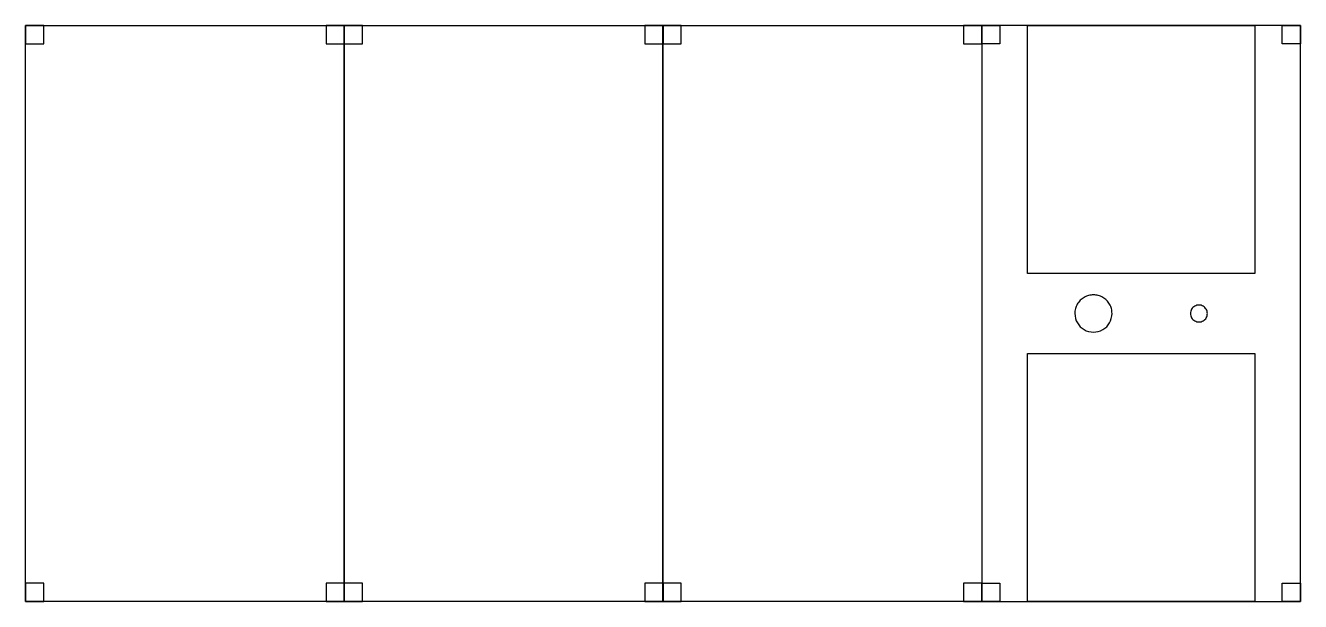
# Model space of a CAD drawing. Extents: x 0 to 560, y 0 to 253.
import ezdxf

# ---------------------------------------------------------------- set-up
doc = ezdxf.new("R2010")
doc.units = 0
doc.layers.add('Layer_1', color=7, linetype='CONTINUOUS')

msp = doc.modelspace()

# ---------------------------------------------------------------- linework, layer by layer
at = {"layer": 'Layer_1', "color": 7}
for points in [[(8.06648, 0.06649), (0.06648, 0.06646), (0.06648, 8.06649), (0.06648, 245.06649), (0.06648, 253.06646), (8.06648, 253.06649), (132.06648, 253.06649), (140.06648, 253.06643), (140.06648, 245.06649), (140.06648, 8.06649), (140.06648, 0.06643), (132.06648, 0.06649)], [(0.0665, 245.06648), (8.0665, 245.06648), (8.0665, 253.06648), (0.0665, 253.06648)], [(132.0665, 245.06648), (140.0665, 245.06648), (140.0665, 253.06648), (132.0665, 253.06648)], [(148.06648, 0.06649), (140.06648, 0.06646), (140.06648, 8.06649), (140.06648, 245.06649), (140.06648, 253.06646), (148.06648, 253.06649), (272.06648, 253.06649), (280.066478, 253.06643), (280.066478, 245.06649), (280.066478, 8.06649), (280.066478, 0.06643), (272.06648, 0.06649)], [(140.0665, 245.0665), (148.0665, 245.0665), (148.0665, 253.0665), (140.0665, 253.0665)], [(272.0665, 245.0665), (280.066498, 245.0665), (280.066498, 253.0665), (272.0665, 253.0665)], [(288.066478, 0.06649), (280.066478, 0.06646), (280.066478, 8.06649), (280.066478, 245.06649), (280.066478, 253.06646), (288.066478, 253.06649), (412.06648, 253.06649), (420.06648, 253.06643), (420.06648, 245.06649), (420.06648, 8.06649), (420.06647, 0.06643), (412.06648, 0.06649)], [(280.066482, 245.0665), (288.066482, 245.0665), (288.066482, 253.0665), (280.066482, 253.0665)], [(412.066482, 245.0665), (420.066482, 245.0665), (420.066482, 253.0665), (412.066482, 253.0665)], [(420.066479, 253.06651), (428.066479, 253.06651), (428.066479, 245.06651), (420.066479, 245.06651)], [(428.06648, 253.06651), (420.06648, 253.06654), (420.06648, 245.06651), (420.06648, 8.06651), (420.06648, 0.06654), (428.06648, 0.06651), (552.06648, 0.06651), (560.06648, 0.06657), (560.06648, 8.06651), (560.06648, 245.06651), (560.06647, 253.06657), (552.06648, 253.06651)], [(440.128645, 144.19084), (440.128645, 253.06651), (540.00431, 253.06651), (540.00431, 144.19084)], [(552.06648, 253.06651), (560.06648, 253.06651), (560.06648, 245.06651), (552.06648, 245.06651)], [(477.315849, 126.566535)], [(519.181089, 126.566535)], [(440.128645, 0.06651), (440.128645, 108.94218), (540.00431, 108.94218), (540.00431, 0.06651)], [(0.0665, 0.0665), (8.0665, 0.0665), (8.0665, 8.0665), (0.0665, 8.0665)], [(132.0665, 0.0665), (140.0665, 0.0665), (140.0665, 8.0665), (132.0665, 8.0665)], [(140.0665, 0.0665), (148.0665, 0.0665), (148.0665, 8.0665), (140.0665, 8.0665)], [(272.0665, 0.0665), (280.066498, 0.0665), (280.066498, 8.0665), (272.0665, 8.0665)], [(280.066482, 0.0665), (288.066482, 0.0665), (288.066482, 8.0665), (280.066482, 8.0665)], [(412.066482, 0.0665), (420.066482, 0.0665), (420.066482, 8.0665), (412.066482, 8.0665)], [(420.066479, 8.0665), (428.066479, 8.0665), (428.066479, 0.0665), (420.066479, 0.0665)], [(552.06648, 8.0665), (560.06648, 8.0665), (560.06648, 0.0665), (552.06648, 0.0665)]]:
    msp.add_lwpolyline(points, close=True, dxfattribs=at)
for points, knots in [([(477.315849, 126.566535), (477.090965, 125.124181), (476.647868, 122.282251), (473.390509, 119.153621), (469.141282, 117.993997), (464.847958, 119.154555), (461.720276, 122.278603), (460.759874, 125.857482), (461.140733, 128.707644), (461.966623, 130.704547), (463.281524, 132.418846), (464.996087, 133.733629), (466.99182, 134.560255), (469.133823, 134.84305), (471.27604, 134.56026), (473.271134, 133.733612), (474.988057, 132.418915), (476.294174, 130.704294), (477.152671, 128.708587), (477.261306, 127.282527), (477.315849, 126.566535)], [0, 0, 0, 0, 4.278025, 8.429166, 12.707191, 16.985215, 21.136355, 25.414379, 27.556219, 29.680333, 31.822172, 33.964012, 36.088126, 38.229965, 40.371805, 42.49592, 44.63776, 46.7796, 48.903715, 51.045555, 51.045555, 51.045555, 51.045555]), ([(519.181089, 126.566535), (519.078869, 125.910922), (518.877463, 124.619141), (517.39683, 123.196997), (515.465414, 122.670052), (513.513716, 123.197004), (512.092738, 124.619134), (511.565327, 126.566575), (512.092931, 128.513789), (513.512944, 129.936596), (515.139669, 130.372865), (516.435289, 130.199785), (517.342697, 129.824373), (518.12297, 129.226692), (518.7167, 128.447342), (519.106916, 127.540195), (519.156296, 126.891986), (519.181089, 126.566535)], [0, 0, 0, 0, 1.944558, 3.83144, 5.775998, 7.720552, 9.607431, 11.551986, 13.496543, 15.383426, 17.327983, 18.301548, 19.267056, 20.240621, 21.214185, 22.179693, 23.153258, 23.153258, 23.153258, 23.153258])]:
    msp.add_open_spline(points, degree=3, knots=knots, dxfattribs=at)

doc.saveas('drawing.dxf')
